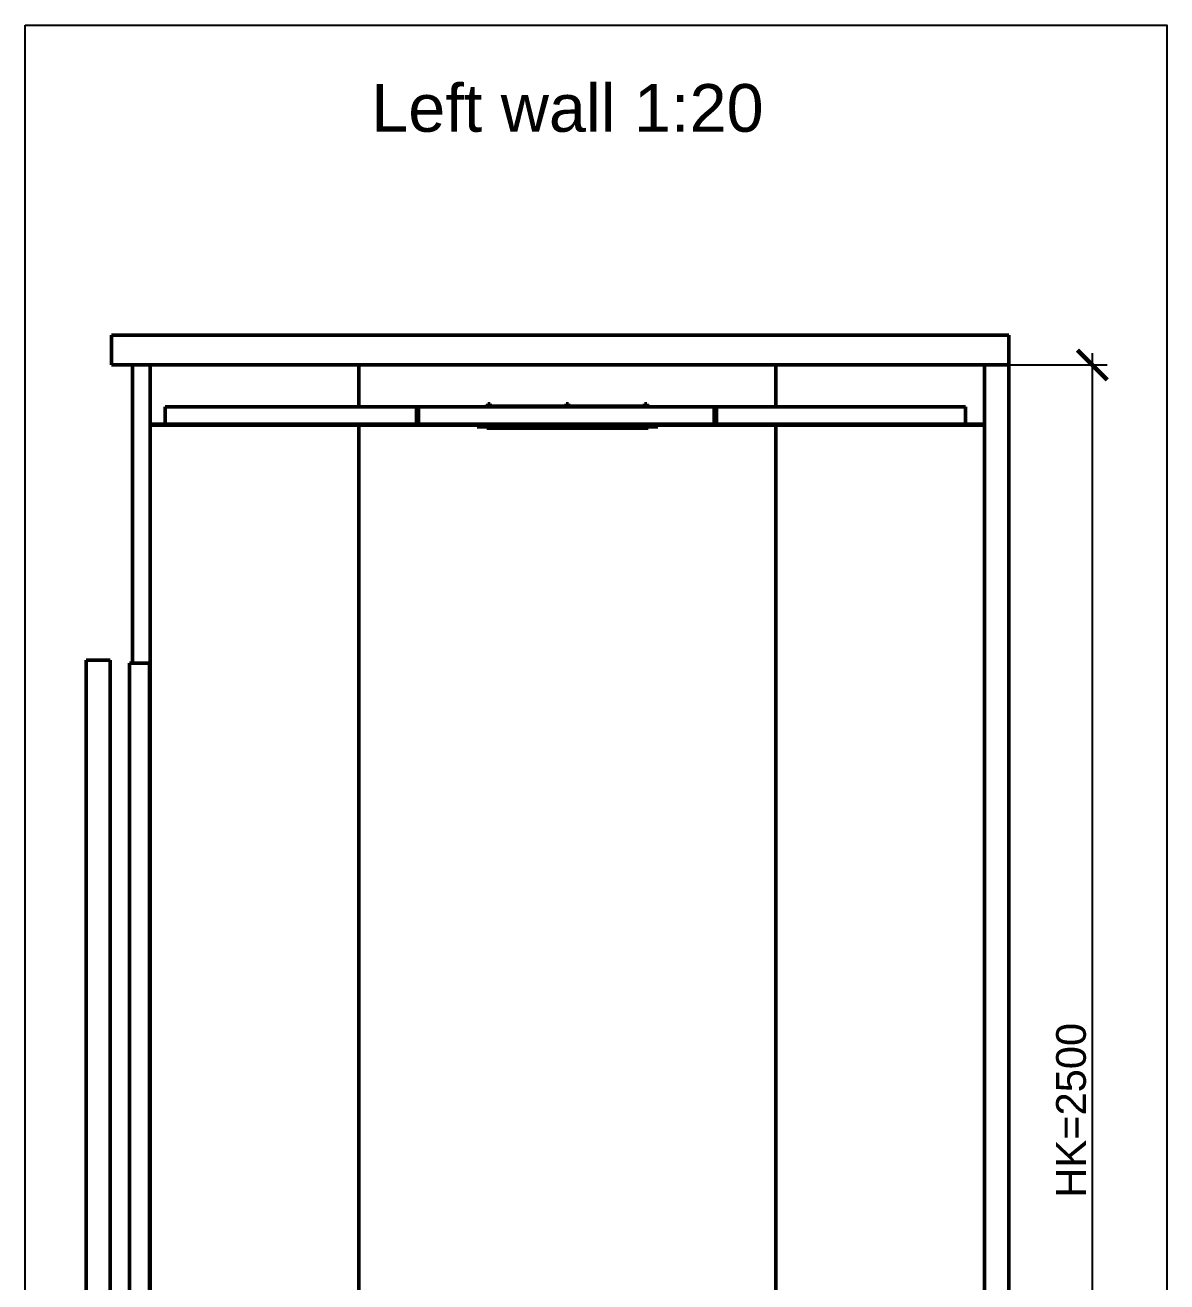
# Model space of a CAD drawing. Header units: millimetres. Extents: x -9546 to 173314, y -46180 to 27253.
# Drawn here: x 162432 to 164348, y -35345 to -33237 of the extents above; entities that cross this region are included whole.
import ezdxf

# ---------------------------------------------------------------- set-up
doc = ezdxf.new("R2010")
doc.units = ezdxf.units.MM
for name, color, linetype, lineweight in [('AM_0', 7, 'Continuous', 50), ('LDCar-AM_0', 7, 'Continuous', 50), ('LDCarFrame-AM_0', 7, 'Continuous', 50), ('LDShaft-AM_0', 7, 'Continuous', 50), ('LDShaft-AM_5', 3, 'Continuous', 25)]:
    doc.layers.add(name, color=color, linetype=linetype, lineweight=lineweight)
doc.layers.add('AM_VIEWS', color=1, linetype='Continuous', lineweight=25, plot=False)
doc.styles.add('LD', font='ARIALUNI.ttf')
doc.dimstyles.new('LIFT', dxfattribs={"dimtxt": 2.5, "dimasz": 2.5, "dimexe": 1.25, "dimexo": 0, "dimgap": 0.5, "dimtad": 1, "dimdec": 0, "dimzin": 1, "dimdsep": 46, "dimtxsty": 'LD', "dimblk": 'ARCHTICK', "dimcen": 0, "dimdle": 1, "dimclrd": 3, "dimclre": 3, "dimclrt": 4, "dimadec": 0, "dimazin": 0, "dimtp": 0.1, "dimtm": 0.1, "dimtfac": 0.71, "dimtdec": 0, "dimtix": 1, "dimtmove": 0, "dimatfit": 3, "dimfxl": 1, "dimtolj": 1, "dimarcsym": 0})

# ---------------------------------------------------------------- blocks, each defined once
blk = doc.blocks.new('LD_20260611094836_0000020A')
at = {"layer": 'LDCarFrame-AM_0'}
for p, q in [((741, 2679), (-765, 2679)), ((-765, 2679), (-765, 2629)), ((741, 2629), (741, 2679)), ((-765, 2629), (741, 2629)), ((700, 2530), (-700, 2530)), ((-700, 2530), (-700, 2528)), ((700, 2528), (700, 2530)), ((-700, 2528), (700, 2528)), ((741, 129), (-765, 129)), ((-765, 129), (-765, 95)), ((741, 95), (741, 129)), ((-765, 95), (741, 95)), ((741, 95), (-765, 95)), ((-765, 95), (-765, 15)), ((741, 15), (741, 95)), ((741, 15), (-765, 15)), ((-765, 15), (-765, 0)), ((-765, 15), (741, 15)), ((-765, 0), (741, 0)), ((741, 0), (741, 15))]:
    blk.add_line(p, q, dxfattribs=at)
blk = doc.blocks.new('LD_20260611094836_0000020D')
at = {"layer": 'AM_0'}
for p, q in [((0, 2500), (-30, 2500)), ((-30, 2500), (-30, 2000)), ((0, 2000), (0, 2500)), ((-1.5, 2000), (-35, 2000)), ((-35, 2000), (-35, 0)), ((-30, 2000), (0, 2000)), ((-1.5, 0), (-1.5, 2000)), ((0, 2000), (-1.5, 2000)), ((-1.5, 2000), (-1.5, 0)), ((0, 0), (0, 2000)), ((-35, 0), (-1.5, 0)), ((-1.5, 0), (0, 0))]:
    blk.add_line(p, q, dxfattribs=at)
blk = doc.blocks.new('LD_20260611094836_00000214')
at = {"layer": 'AM_0'}
for p, q in [((-250, -70), (-250, -99)), ((250, -70), (-250, -70)), ((250, -99), (250, -70))]:
    blk.add_line(p, q, dxfattribs=at)
blk = doc.blocks.new('LD_20260611094836_00000215')
at = {"layer": 'AM_0'}
blk.add_line((150.9, -9.1), (151, -9.1), dxfattribs=at)
blk = doc.blocks.new('LD_20260611094836_00000216')
at = {"layer": 'AM_0'}
for p, q in [((-137.5, 22.3), (-137.6, 22.2)), ((-137.6, 22.2), (-137.6, 22)), ((-137.4, 22.5), (-137.5, 22.3)), ((-137.3, 22.6), (-137.4, 22.5)), ((-137.1, 22.7), (-137.3, 22.6)), ((-137.3, 22.6), (-137.2, 22.6)), ((-137.2, 22.6), (-136.9, 22.6)), ((-137, 22.8), (-137.1, 22.7)), ((-136.8, 22.9), (-137, 22.8)), ((-136.9, 22.6), (-136.5, 22.6)), ((-136.6, 22.9), (-136.8, 22.9)), ((-136.5, 22.9), (-136.6, 22.9)), ((-136.3, 22.9), (-136.5, 22.9)), ((-136.5, 22.6), (-135.9, 22.6)), ((-135.9, 22.9), (-136.3, 22.9)), ((-135.9, 22.6), (-136, 22.5)), ((-136, 22.5), (-135.3, 22.5)), ((-135.3, 22.9), (-135.9, 22.9)), ((-134.6, 22.9), (-135.3, 22.9)), ((-135.3, 22.5), (-134.4, 22.5)), ((-133.7, 22.9), (-134.6, 22.9)), ((-134.4, 22.5), (-133.3, 22.5)), ((-132.7, 22.9), (-133.7, 22.9)), ((-133.5, 26.9), (-133.6, 22.9)), ((-133.6, 22.9), (-133.6, 22.9)), ((-133.6, 22.9), (-133.5, 22.9)), ((-133.4, 26.9), (-133.5, 26.9)), ((-133.5, 22.9), (-133.3, 22.9)), ((-133.3, 26.9), (-133.4, 26.9)), ((-133.3, 22.5), (-133.4, 22.3)), ((-133.4, 22.3), (-133.4, 22.2)), ((-132.4, 22), (-133.4, 22.2)), ((-133.2, 26.9), (-133.3, 26.9)), ((-133.3, 22.9), (-133.1, 22.9)), ((-133.3, 22.5), (-132.1, 22.5)), ((-133, 26.9), (-133.2, 26.9)), ((-133, 26.9), (-133.1, 22.9)), ((-133.1, 22.9), (-132.9, 22.9)), ((-132.8, 26.9), (-133, 26.9)), ((-132.9, 22.9), (-132.6, 22.9)), ((-132.5, 26.9), (-132.8, 26.9)), ((-131.6, 22.9), (-132.7, 22.9)), ((-132.6, 22.9), (-132.2, 22.9)), ((-132.2, 26.9), (-132.5, 26.9)), ((-131.8, 26.9), (-132.2, 26.9)), ((-132.2, 22.9), (-131.9, 22.9)), ((-132.1, 22.5), (-130.9, 22.5)), ((-131.9, 22.9), (-131.6, 22.9)), ((-131.5, 26.9), (-131.8, 26.9)), ((-131.6, 22.9), (-131.5, 22.9)), ((-130.4, 22.9), (-131.6, 22.9)), ((-131.2, 26.9), (-131.5, 26.9)), ((-131.5, 22.9), (-131.1, 22.9)), ((-130.8, 26.9), (-131.2, 26.9)), ((-131.1, 22.9), (-130.8, 22.9)), ((-130.9, 22.5), (-129.5, 22.5)), ((-130.5, 26.9), (-130.8, 26.9)), ((-130.8, 22.9), (-130.4, 22.9)), ((-130.2, 26.9), (-130.5, 26.9)), ((-130.4, 22.9), (-130.1, 22.9)), ((-129, 22.9), (-130.4, 22.9)), ((-130, 26.9), (-130.2, 26.9)), ((-130.1, 22.9), (-129.9, 22.9)), ((-129.9, 22.9), (-130, 26.9)), ((-129.8, 26.9), (-130, 26.9)), ((-129.9, 22.9), (-129.7, 22.9)), ((-129.7, 26.9), (-129.8, 26.9)), ((-129.6, 26.9), (-129.7, 26.9)), ((-129.7, 22.9), (-129.5, 22.9)), ((-129.5, 26.9), (-129.6, 26.9)), ((-129.4, 22.9), (-129.5, 26.9)), ((-129.5, 22.9), (-129.4, 22.9)), ((-129.5, 22.5), (-128, 22.5)), ((-129.4, 22.9), (-129.4, 22.9)), ((-127.6, 22.9), (-129, 22.9)), ((-127.9, 22.6), (-128, 22.5)), ((-127.9, 22.6), (-126.4, 22.6)), ((-126.1, 22.9), (-127.6, 22.9)), ((-126.4, 22.6), (-124.8, 22.6)), ((-124.6, 22.9), (-126.1, 22.9)), ((-124.8, 22.6), (-123.1, 22.6)), ((-123.1, 22.9), (-124.6, 22.9)), ((-123.1, 22.9), (-123.1, 22.9)), ((-121.5, 22.9), (-123.1, 22.9)), ((-123.1, 22.6), (-121.5, 22.6)), ((121.5, 22.9), (-121.5, 22.9)), ((121.5, 22.6), (-121.5, 22.6)), ((-2, 26.9), (-2.1, 22.9)), ((-2.1, 22.9), (-2.1, 22.9)), ((-2.1, 22.9), (-2, 22.9)), ((-1.9, 26.9), (-2, 26.9)), ((-2, 22.9), (-1.8, 22.9)), ((-1.8, 26.9), (-1.9, 26.9)), ((-1.7, 26.9), (-1.8, 26.9)), ((-1.8, 22.9), (-1.6, 22.9)), ((-1.5, 26.9), (-1.7, 26.9)), ((-1.5, 26.9), (-1.6, 22.9)), ((-1.6, 22.9), (-1.4, 22.9)), ((-1.3, 26.9), (-1.5, 26.9)), ((-1.4, 22.9), (-1.1, 22.9)), ((-1, 26.9), (-1.3, 26.9)), ((-1.1, 22.9), (-0.7, 22.9)), ((-0.7, 26.9), (-1, 26.9)), ((-0.3, 26.9), (-0.7, 26.9)), ((-0.7, 22.9), (-0.4, 22.9)), ((-0.4, 22.9), (0, 22.9)), ((0, 26.9), (-0.3, 26.9)), ((0.3, 26.9), (0, 26.9)), ((0, 22.9), (0.4, 22.9)), ((0.7, 26.9), (0.3, 26.9)), ((0.4, 22.9), (0.7, 22.9)), ((1, 26.9), (0.7, 26.9)), ((0.7, 22.9), (1.1, 22.9)), ((1.3, 26.9), (1, 26.9)), ((1.1, 22.9), (1.4, 22.9)), ((1.5, 26.9), (1.3, 26.9)), ((1.4, 22.9), (1.6, 22.9)), ((1.6, 22.9), (1.5, 26.9)), ((1.7, 26.9), (1.5, 26.9)), ((1.6, 22.9), (1.8, 22.9)), ((1.8, 26.9), (1.7, 26.9)), ((1.9, 26.9), (1.8, 26.9)), ((1.8, 22.9), (2, 22.9)), ((2, 26.9), (1.9, 26.9)), ((2.1, 22.9), (2, 26.9)), ((2, 22.9), (2.1, 22.9)), ((2.1, 22.9), (2.1, 22.9)), ((123.1, 22.9), (121.5, 22.9)), ((121.5, 22.6), (123.1, 22.6)), ((124.6, 22.9), (123.1, 22.9)), ((123.1, 22.6), (124.8, 22.6)), ((126.1, 22.9), (124.6, 22.9)), ((124.8, 22.6), (126.4, 22.6)), ((127.6, 22.9), (126.1, 22.9)), ((126.4, 22.6), (127.9, 22.6)), ((129, 22.9), (127.6, 22.9)), ((127.9, 22.6), (128, 22.5)), ((128, 22.5), (129.5, 22.5)), ((130.4, 22.9), (129, 22.9)), ((129.5, 26.9), (129.4, 22.9)), ((129.4, 22.9), (129.4, 22.9)), ((129.4, 22.9), (129.5, 22.9)), ((129.6, 26.9), (129.5, 26.9)), ((129.5, 22.9), (129.7, 22.9)), ((129.5, 22.5), (130.9, 22.5)), ((129.7, 26.9), (129.6, 26.9)), ((129.8, 26.9), (129.7, 26.9)), ((129.7, 22.9), (129.9, 22.9)), ((130, 26.9), (129.8, 26.9)), ((130, 26.9), (129.9, 22.9)), ((129.9, 22.9), (130.1, 22.9)), ((130.2, 26.9), (130, 26.9)), ((130.1, 22.9), (130.4, 22.9)), ((130.5, 26.9), (130.2, 26.9)), ((130.4, 22.9), (130.4, 22.9)), ((130.4, 22.9), (130.8, 22.9)), ((131.6, 22.9), (130.4, 22.9)), ((130.8, 26.9), (130.5, 26.9)), ((131.2, 26.9), (130.8, 26.9)), ((130.8, 22.9), (131.1, 22.9)), ((130.9, 22.5), (132.1, 22.5)), ((131.1, 22.9), (131.5, 22.9)), ((131.5, 26.9), (131.2, 26.9)), ((131.8, 26.9), (131.5, 26.9)), ((131.5, 22.9), (131.9, 22.9)), ((132.7, 22.9), (131.6, 22.9)), ((132.2, 26.9), (131.8, 26.9)), ((131.9, 22.9), (132.2, 22.9)), ((132.1, 22.5), (133.3, 22.5)), ((132.5, 26.9), (132.2, 26.9)), ((132.2, 22.9), (132.6, 22.9)), ((132.3, 22.2), (132.3, 22)), ((133.4, 22), (132.3, 22.2)), ((132.8, 26.9), (132.5, 26.9)), ((132.6, 22.9), (132.9, 22.9)), ((133.7, 22.9), (132.7, 22.9)), ((133, 26.9), (132.8, 26.9)), ((132.9, 22.9), (133.1, 22.9)), ((133.1, 22.9), (133, 26.9)), ((133.2, 26.9), (133, 26.9)), ((133.1, 22.9), (133.3, 22.9)), ((133.3, 26.9), (133.2, 26.9)), ((133.4, 26.9), (133.3, 26.9)), ((133.3, 22.9), (133.5, 22.9)), ((133.3, 22.5), (134.4, 22.5)), ((133.3, 22.5), (133.4, 22.3)), ((133.5, 26.9), (133.4, 26.9)), ((133.4, 22.3), (133.4, 22.2)), ((133.4, 22.2), (133.5, 22)), ((133.6, 22.9), (133.5, 26.9)), ((133.5, 22.9), (133.6, 22.9)), ((133.6, 22.9), (133.6, 22.9)), ((134.6, 22.9), (133.7, 22.9)), ((134.4, 22.5), (135.3, 22.5)), ((135.3, 22.9), (134.6, 22.9)), ((135.9, 22.9), (135.3, 22.9)), ((135.3, 22.5), (136, 22.5)), ((136.3, 22.9), (135.9, 22.9)), ((135.9, 22.6), (136.5, 22.6)), ((135.9, 22.6), (136, 22.5)), ((136.5, 22.9), (136.3, 22.9)), ((136.6, 22.9), (136.5, 22.9)), ((136.5, 22.6), (136.9, 22.6)), ((136.8, 22.9), (136.6, 22.9)), ((137, 22.8), (136.8, 22.9)), ((136.9, 22.6), (137.2, 22.6)), ((137.1, 22.7), (137, 22.8)), ((137.3, 22.6), (137.1, 22.7)), ((137.2, 22.6), (137.3, 22.6)), ((137.4, 22.5), (137.3, 22.6)), ((137.5, 22.3), (137.4, 22.5)), ((137.6, 22.2), (137.5, 22.3)), ((137.6, 22), (137.6, 22.2)), ((-151.4, -9.6), (-151.5, -11.6)), ((-151.5, -11.6), (-151.2, -11.6)), ((-151.4, -9), (-151.4, -9.1)), ((-151.4, -9.1), (-151.2, -9.1)), ((-151.3, -9.4), (-151.4, -9.5)), ((-151.4, -9.5), (-151.4, -9.6)), ((-151.2, -9.2), (-151.3, -9.3)), ((-151.3, -9.3), (-151, -9.3)), ((-151.3, -9.3), (-151.3, -9.4)), ((-151.1, -9.1), (-151.2, -9.2)), ((-151.2, -9.1), (-150.7, -9.1)), ((-151.2, -11.6), (-150.7, -11.6)), ((-151, -9.1), (-151.1, -9.1)), ((-150.9, -9.1), (-151, -9.1)), ((-151, -9.3), (-150.6, -9.3)), ((-150.7, -9.1), (-150.9, -9.1)), ((-150.2, -9.1), (-150.7, -9.1)), ((-150.7, -9.1), (-150, -9.1)), ((-150.7, -11.6), (-150, -11.6)), ((-149.9, -9.3), (-150.6, -9.3)), ((-149.5, -9.1), (-150.2, -9.1)), ((-150, -9.1), (-149, -9.1)), ((-150, -11.6), (-149.1, -11.6)), ((-148.9, -9.3), (-149.9, -9.3)), ((-148.6, -9.1), (-149.5, -9.1)), ((-149.1, -11.6), (-147.9, -11.6)), ((-149, -9.1), (-147.9, -9.1)), ((-147.8, -9.3), (-148.9, -9.3)), ((-147.4, -9.1), (-148.6, -9.1)), ((-147.9, -9.1), (-146.5, -9.1)), ((-147.9, -11.6), (-146.5, -11.6)), ((-146.4, -9.3), (-147.8, -9.3)), ((-146.1, -9.1), (-147.4, -9.1)), ((-146.5, -9.1), (-144.9, -9.1)), ((-146.5, -11.6), (-145, -11.6)), ((-144.8, -9.3), (-146.4, -9.3)), ((-144.5, -9.1), (-146.1, -9.1)), ((-145, -11.6), (-143.2, -11.6)), ((-144.9, -9.1), (-143.1, -9.1)), ((-143, -9.3), (-144.8, -9.3)), ((-142.8, -9.1), (-144.5, -9.1)), ((-143.2, -11.6), (-143.1, -9.6)), ((-143.2, -11.6), (-141.2, -11.6)), ((-143.1, -9.1), (-143.1, -9)), ((-143.1, -9.1), (-141.2, -9.1)), ((-143.1, -9.4), (-143, -9.3)), ((-143.1, -9.5), (-143.1, -9.4)), ((-143.1, -9.6), (-143.1, -9.5)), ((-141.1, -9.3), (-143, -9.3)), ((-140.9, -9.1), (-142.8, -9.1)), ((-141.2, -9.1), (-139.1, -9.1)), ((-141.2, -11.6), (-139.1, -11.6)), ((-139, -9.3), (-141.1, -9.3)), ((-138.8, -9.1), (-140.9, -9.1)), ((-139.1, -9.1), (-136.9, -9.1)), ((-139.1, -11.6), (-136.9, -11.6)), ((-136.8, -9.3), (-139, -9.3)), ((-136.6, -9.1), (-138.8, -9.1)), ((-136.9, -9.1), (-134.5, -9.1)), ((-136.9, -11.6), (-134.5, -11.6)), ((-136.8, -9.3), (-134.4, -9.3)), ((-134.2, -9.1), (-136.6, -9.1)), ((-135.3, -11.6), (-135.5, -11.6)), ((-135.5, -11.6), (-135.4, -13.4)), ((-135.4, -13.4), (-135.4, -13.5)), ((-135.4, -13.5), (-135.4, -13.6)), ((-135.4, -13.6), (-135.3, -13.7)), ((-135, -11.6), (-135.3, -11.6)), ((-135.3, -13.7), (-135.2, -13.8)), ((-135.1, -13.7), (-135.3, -13.7)), ((-135.2, -13.8), (-135.1, -13.9)), ((-134.8, -13.7), (-135.1, -13.7)), ((-135.1, -13.9), (-135, -13.9)), ((-134.5, -11.6), (-135, -11.6)), ((-135, -13.9), (-134.9, -13.9)), ((-134.9, -13.9), (-134.8, -13.9)), ((-134.3, -13.7), (-134.8, -13.7)), ((-134.8, -13.9), (-134.4, -13.9)), ((-134.5, -9.1), (-132, -9.1)), ((-133.9, -11.6), (-134.5, -11.6)), ((-134.5, -11.6), (-132, -11.6)), ((-134.4, -9.3), (-132, -9.3)), ((-134.4, -13.9), (-134, -13.9)), ((-133.7, -13.7), (-134.3, -13.7)), ((-131.8, -9.1), (-134.2, -9.1)), ((-134, -13.9), (-133.4, -13.9)), ((-133.1, -11.6), (-133.9, -11.6)), ((-132.9, -13.7), (-133.7, -13.7)), ((-133.4, -13.9), (-132.6, -13.9)), ((-132.2, -11.6), (-133.1, -11.6)), ((-132, -13.7), (-132.9, -13.7)), ((-132.6, -13.9), (-131.7, -13.9)), ((-131.1, -11.6), (-132.2, -11.6)), ((-132, -9.1), (-129.5, -9.1)), ((-132, -9.3), (-129.4, -9.3)), ((-132, -11.6), (-129.5, -11.6)), ((-131, -13.7), (-132, -13.7)), ((-129.3, -9.1), (-131.8, -9.1)), ((-131.7, -13.9), (-130.7, -13.9)), ((-130, -11.6), (-131.1, -11.6)), ((-131.1, -11.6), (-131.1, -13.4)), ((-131.1, -13.4), (-131.1, -13.5)), ((-131, -13.6), (-131.1, -13.5)), ((-131, -13.7), (-131, -13.6)), ((-129.9, -13.7), (-131, -13.7)), ((-130.7, -13.9), (-129.6, -13.9)), ((-128.7, -11.6), (-130, -11.6)), ((-128.6, -13.7), (-129.9, -13.7)), ((-129.6, -13.9), (-128.4, -13.9)), ((-129.5, -9.1), (-126.8, -9.1)), ((-129.5, -11.6), (-126.9, -11.6)), ((-129.4, -9.3), (-126.8, -9.3)), ((-126.7, -9.1), (-129.3, -9.1)), ((-127.4, -11.6), (-128.7, -11.6)), ((-127.3, -13.7), (-128.6, -13.7)), ((-128.4, -13.9), (-127.1, -13.9)), ((-126, -11.6), (-127.4, -11.6)), ((-125.9, -13.7), (-127.3, -13.7)), ((-127.1, -13.9), (-125.8, -13.9)), ((-126.9, -11.6), (-124.2, -11.6)), ((-126.8, -9.1), (-124.2, -9.1)), ((-126.8, -9.3), (-124.2, -9.3)), ((-124.1, -9.1), (-126.7, -9.1)), ((-124.5, -11.6), (-126, -11.6)), ((-124.5, -13.7), (-125.9, -13.7)), ((-125.8, -13.9), (-124.4, -13.9)), ((-123, -11.6), (-124.5, -11.6)), ((-123, -13.7), (-124.5, -13.7)), ((-124.4, -13.9), (-122.9, -13.9)), ((-124.2, -9.1), (-121.5, -9.1)), ((-124.2, -9.3), (-121.5, -9.3)), ((-124.2, -11.6), (-121.5, -11.6)), ((-121.5, -9.1), (-124.1, -9.1)), ((-121.5, -11.6), (-123, -11.6)), ((-121.5, -13.7), (-123, -13.7)), ((-122.9, -13.9), (-121.5, -13.9)), ((-113.1, -9.1), (-121.5, -9.1)), ((-121.5, -9.1), (-82.8, -9.1)), ((-121.5, -9.3), (-113.1, -9.3)), ((121.5, -11.6), (-121.5, -11.6)), ((-121.5, -11.6), (-113, -11.6)), ((-121.5, -13.7), (121.5, -13.7)), ((-121.5, -13.9), (121.5, -13.9)), ((-112.8, -9.1), (-113.1, -9.1)), ((-113.1, -9.3), (-112.7, -9.3)), ((-113, -11.6), (-112.6, -11.6)), ((-112.6, -9.1), (-112.8, -9.1)), ((-112.7, -9.3), (-112.4, -9.3)), ((-112.3, -9.1), (-112.6, -9.1)), ((-112.6, -11.6), (-112.3, -11.6)), ((-112.4, -9.3), (-112.1, -9.3)), ((-112.1, -9.1), (-112.3, -9.1)), ((-112.3, -11.6), (-112, -11.6)), ((-111.9, -9.1), (-112.1, -9.1)), ((-112.1, -9.3), (-111.9, -9.3)), ((-112, -11.6), (-111.7, -11.6)), ((-111.8, -9.1), (-111.9, -9.1)), ((-111.9, -9.3), (-111.6, -9.3)), ((-111.7, -9.1), (-111.8, -9.1)), ((-111.8, -9.6), (-111.8, -9.5)), ((-111.8, -9.5), (-111.5, -9.6)), ((-111.8, -9.6), (-111.7, -11.6)), ((-111.6, -9.1), (-111.7, -9.1)), ((-111.7, -11.6), (-111.5, -11.6)), ((-111.5, -9.1), (-111.6, -9.1)), ((-111.5, -9.1), (-111.6, -9.1)), ((-111.6, -9.1), (-111.6, -9.1)), ((-111.6, -9.3), (-111.4, -9.3)), ((-111.6, -9.3), (-111.6, -9.4)), ((-111.6, -9.4), (-111.5, -9.5)), ((-111.4, -9.1), (-111.5, -9.1)), ((-111.5, -9.1), (-111.5, -9.1)), ((-111.5, -9.1), (-111.5, -9.1)), ((-111.4, -9.1), (-111.5, -9.1)), ((-111.5, -9.1), (-111.4, -9.1)), ((-111.5, -9.6), (-111.5, -9.5)), ((-111.5, -11.6), (-111.3, -11.6)), ((-111.2, -9.1), (-111.4, -9.1)), ((-111.4, -9.1), (-111.4, -9.1)), ((-111.3, -9.2), (-111.4, -9.1)), ((-111.4, -9.1), (-111.4, -9.1)), ((-111.4, -9.1), (-111.3, -9.2)), ((-111.4, -9.3), (-111.3, -9.3)), ((-111.3, -9.2), (-111.3, -9.2)), ((-111.2, -9.3), (-111.3, -9.2)), ((-111.3, -9.2), (-111.3, -9.2)), ((-111.3, -9.2), (-111.2, -9.2)), ((-111.3, -9.3), (-111.2, -9.3)), ((-111.3, -11.6), (-111.1, -11.6)), ((-110.9, -9.1), (-111.2, -9.1)), ((-111.2, -9.3), (-111.2, -9.3)), ((-111.2, -9.3), (-111.2, -9.3)), ((-111.1, -9.4), (-111.2, -9.3)), ((-111.2, -9.3), (-111.2, -9.3)), ((-111.2, -9.3), (-111.1, -9.3)), ((-111.2, -9.3), (-111.2, -9.3)), ((-111.1, -9.3), (-111, -9.3)), ((-111.1, -9.4), (-111.1, -9.4)), ((-111.1, -9.6), (-111.1, -9.5)), ((-111.1, -9.5), (-111.1, -9.6)), ((-111, -11.6), (-111.1, -9.6)), ((-111.1, -9.6), (-111, -11.6)), ((-111.1, -11.6), (-111, -11.6)), ((-111, -9.3), (-110.8, -9.3)), ((-111, -11.6), (-111, -11.6)), ((-111, -11.6), (-111, -11.6)), ((-111, -11.6), (-110.8, -11.6)), ((-110.5, -9.1), (-110.9, -9.1)), ((-110.8, -9.3), (-110.5, -9.3)), ((-110.8, -11.6), (-110.6, -11.6)), ((-110.6, -11.6), (-110.4, -11.6)), ((-110, -9.1), (-110.5, -9.1)), ((-110.5, -9.3), (-110.2, -9.3)), ((-110.4, -11.6), (-110, -11.6)), ((-110.2, -9.3), (-109.8, -9.3)), ((-110.2, -9.3), (-110.1, -9.4)), ((-110.1, -9.4), (-110.1, -9.5)), ((-110.1, -9.5), (-110.1, -9.6)), ((-110.1, -9.6), (-109.6, -11.6)), ((-109.5, -9.1), (-110, -9.1)), ((-110, -11.6), (-109.6, -11.6)), ((-109.8, -9.3), (-109.3, -9.3)), ((-109.6, -11.6), (-109.2, -11.6)), ((-108.9, -9.1), (-109.5, -9.1)), ((-109.3, -9.3), (-108.8, -9.3)), ((-109.2, -11.6), (-108.7, -11.6)), ((-108.3, -9.1), (-108.9, -9.1)), ((-108.8, -9.3), (-108.2, -9.3)), ((-108.7, -11.6), (-108.1, -11.6)), ((-107.7, -9.1), (-108.3, -9.1)), ((-108.2, -9.3), (-107.7, -9.3)), ((-108.1, -11.6), (-107.6, -11.6)), ((-107.1, -9.1), (-107.7, -9.1)), ((-107.7, -9.3), (-107.1, -9.3)), ((-107.6, -11.6), (-107, -11.6)), ((-52.9, -9.1), (-107.1, -9.1)), ((-52.9, -9.3), (-107.1, -9.3)), ((-107, -11.6), (-53, -11.6)), ((-82.8, -9.1), (-82.7, -9.1)), ((-82.7, -9.1), (-82.6, -9.1)), ((-82.6, -9.1), (-82.5, -9.1)), ((-82.5, -9.1), (-82.5, -9)), ((-82.5, -9.1), (-82.4, -9.1)), ((-82.4, -9.1), (-82.4, -9.1)), ((-82.4, -9.1), (-82.3, -9.1)), ((-82.3, -9.1), (-82.3, -9)), ((-82.3, -9), (-82.3, -9.1)), ((-82.3, -9.1), (-82.3, -9.1)), ((-82.3, -9.1), (-82.3, -9.1)), ((-82.3, -9.1), (-82.3, -9.1)), ((-82.3, -9.1), (-82.2, -9.1)), ((-82.2, -9.1), (-82.2, -9.1)), ((-82.2, -9.1), (-82.1, -9.1)), ((-82.1, -9.1), (-82, -9.1)), ((-82, -9.1), (-81.9, -9.1)), ((-81.9, -9.1), (-81.8, -9.1)), ((-81.8, -9.1), (-81.7, -9.1)), ((-81.7, -9.1), (-81.7, -9)), ((-81.7, -9.1), (-81.6, -9.1)), ((-81.6, -9.1), (-81.4, -9.1)), ((-81.4, -9.1), (-81.3, -9.1)), ((-81.3, -9.1), (-81.1, -9.1)), ((-81.1, -9.1), (-80.9, -9.1)), ((-80.9, -9.1), (-80.7, -9.1)), ((-80.7, -9.1), (-80.6, -9.1)), ((-80.6, -9.1), (-80.4, -9.1)), ((-80.4, -9.1), (-80.2, -9.1)), ((-80.2, -9.1), (-80, -9.1)), ((-80, -9.1), (-79.8, -9.1)), ((-79.8, -9.1), (-79.6, -9.1)), ((-79.6, -9.1), (-79.4, -9.1)), ((-79.4, -9.1), (-79.3, -9.1)), ((-79.3, -9.1), (-79.1, -9.1)), ((-79.1, -9.1), (-78.9, -9.1)), ((-78.9, -9.1), (-78.7, -9.1)), ((-78.7, -9.1), (-78.6, -9.1)), ((-78.6, -9.1), (-78.4, -9.1)), ((-78.4, -9.1), (-78.3, -9.1)), ((-78.3, -9), (-78.3, -9.1)), ((-78.3, -9.1), (-78.2, -9.1)), ((-78.2, -9.1), (-78.1, -9.1)), ((-78.1, -9.1), (-78, -9.1)), ((-78, -9.1), (-77.9, -9.1)), ((-77.9, -9.1), (-77.8, -9.1)), ((-77.8, -9.1), (-77.8, -9.1)), ((-77.8, -9.1), (-77.7, -9.1)), ((-77.7, -9), (-77.7, -9.1)), ((-77.7, -9.1), (-77.7, -9.1)), ((-77.7, -9.1), (-77.7, -9.1)), ((-77.7, -9.1), (-77.7, -9.1)), ((-77.7, -9.1), (-77.6, -9.1)), ((-77.6, -9.1), (-77.6, -9.1)), ((-77.6, -9.1), (-77.5, -9.1)), ((-77.5, -9), (-77.5, -9.1)), ((-77.5, -9.1), (-77.4, -9.1)), ((-77.4, -9.1), (-77.3, -9.1)), ((-77.3, -9.1), (-77.2, -9.1)), ((-77.2, -9.1), (77.2, -9.1)), ((-53, -11.6), (-52.4, -11.6)), ((-52.3, -9.1), (-52.9, -9.1)), ((-52.9, -9.3), (-52.3, -9.3)), ((-52.4, -11.6), (-51.9, -11.6)), ((-51.7, -9.1), (-52.3, -9.1)), ((-52.3, -9.3), (-51.8, -9.3)), ((-51.9, -11.6), (-51.3, -11.6)), ((-51.8, -9.3), (-51.2, -9.3)), ((-51.1, -9.1), (-51.7, -9.1)), ((-51.3, -11.6), (-50.8, -11.6)), ((-51.2, -9.3), (-50.7, -9.3)), ((-50.5, -9.1), (-51.1, -9.1)), ((-50.8, -11.6), (-50.4, -11.6)), ((-50.7, -9.3), (-50.2, -9.3)), ((-50, -9.1), (-50.5, -9.1)), ((-50.4, -11.6), (-50.3, -9.6)), ((-50.4, -11.6), (-50, -11.6)), ((-50.2, -9.3), (-50.3, -9.4)), ((-50.3, -9.4), (-50.3, -9.5)), ((-50.3, -9.5), (-50.3, -9.6)), ((-50.2, -9.3), (-49.8, -9.3)), ((-49.5, -9.1), (-50, -9.1)), ((-50, -11.6), (-49.6, -11.6)), ((-49.8, -9.3), (-49.5, -9.3)), ((-49.6, -11.6), (-49.4, -11.6)), ((-49.1, -9.1), (-49.5, -9.1)), ((-49.5, -9.3), (-49.2, -9.3)), ((-49.4, -11.6), (-49.2, -11.6)), ((-49.2, -9.3), (-49, -9.3)), ((-49.2, -11.6), (-49, -11.6)), ((-48.8, -9.1), (-49.1, -9.1)), ((-49, -9.3), (-48.9, -9.3)), ((-49, -11.6), (-48.9, -9.6)), ((-48.9, -9.6), (-49, -11.6)), ((-49, -11.6), (-49, -11.6)), ((-49, -11.6), (-49, -11.6)), ((-49, -11.6), (-48.9, -11.6)), ((-48.9, -9.3), (-48.8, -9.3)), ((-48.9, -9.4), (-48.8, -9.3)), ((-48.9, -9.4), (-48.9, -9.4)), ((-48.9, -9.5), (-48.9, -9.4)), ((-48.9, -9.4), (-48.9, -9.4)), ((-48.9, -9.4), (-48.9, -9.5)), ((-48.9, -9.6), (-48.9, -9.5)), ((-48.9, -9.5), (-48.9, -9.6)), ((-48.9, -11.6), (-48.7, -11.6)), ((-48.6, -9.1), (-48.8, -9.1)), ((-48.8, -9.3), (-48.8, -9.3)), ((-48.8, -9.3), (-48.8, -9.3)), ((-48.8, -9.3), (-48.7, -9.3)), ((-48.7, -9.2), (-48.6, -9.1)), ((-48.6, -9.1), (-48.7, -9.2)), ((-48.7, -9.2), (-48.7, -9.2)), ((-48.7, -9.3), (-48.6, -9.3)), ((-48.7, -11.6), (-48.5, -11.6)), ((-48.5, -9.1), (-48.6, -9.1)), ((-48.6, -9.1), (-48.6, -9.1)), ((-48.6, -9.1), (-48.5, -9.1)), ((-48.5, -9.1), (-48.6, -9.1)), ((-48.6, -9.1), (-48.6, -9.1)), ((-48.6, -9.3), (-48.4, -9.3)), ((-48.4, -9.1), (-48.5, -9.1)), ((-48.5, -9.1), (-48.5, -9.1)), ((-48.5, -9.1), (-48.4, -9.1)), ((-48.4, -9.1), (-48.5, -9.1)), ((-48.5, -9.1), (-48.5, -9.1)), ((-48.4, -9.4), (-48.5, -9.5)), ((-48.5, -9.5), (-48.5, -9.6)), ((-48.5, -9.6), (-48.3, -11.6)), ((-48.5, -11.6), (-48.3, -11.6)), ((-48.3, -9.1), (-48.4, -9.1)), ((-48.4, -9.1), (-48.4, -9.1)), ((-48.4, -9.3), (-48.1, -9.3)), ((-48.4, -9.3), (-48.4, -9.4)), ((-48.2, -9.1), (-48.3, -9.1)), ((-48.3, -11.6), (-48, -11.6)), ((-48.1, -9.1), (-48.2, -9.1)), ((-47.9, -9.1), (-48.1, -9.1)), ((-48.1, -9.3), (-47.9, -9.3)), ((-48, -11.6), (-47.7, -11.6)), ((-47.7, -9.1), (-47.9, -9.1)), ((-47.9, -9.3), (-47.6, -9.3)), ((-47.4, -9.1), (-47.7, -9.1)), ((-47.7, -11.6), (-47.4, -11.6)), ((-47.6, -9.3), (-47.3, -9.3)), ((-47.2, -9.1), (-47.4, -9.1)), ((-47.4, -11.6), (-47, -11.6)), ((-47.3, -9.3), (-46.9, -9.3)), ((-46.9, -9.1), (-47.2, -9.1)), ((-47, -11.6), (47, -11.6)), ((46.9, -9.1), (-46.9, -9.1)), ((46.9, -9.3), (-46.9, -9.3)), ((47.2, -9.1), (46.9, -9.1)), ((46.9, -9.3), (47.3, -9.3)), ((47, -11.6), (47.4, -11.6)), ((47.4, -9.1), (47.2, -9.1)), ((47.3, -9.3), (47.6, -9.3)), ((47.7, -9.1), (47.4, -9.1)), ((47.4, -11.6), (47.7, -11.6)), ((47.6, -9.3), (47.9, -9.3)), ((47.9, -9.1), (47.7, -9.1)), ((47.7, -11.6), (48, -11.6)), ((48.1, -9.1), (47.9, -9.1)), ((47.9, -9.3), (48.1, -9.3)), ((48, -11.6), (48.3, -11.6)), ((48.2, -9.1), (48.1, -9.1)), ((48.1, -9.3), (48.4, -9.3)), ((48.3, -9.1), (48.2, -9.1)), ((48.2, -9.6), (48.2, -9.5)), ((48.2, -9.5), (48.5, -9.6)), ((48.2, -9.6), (48.3, -11.6)), ((48.4, -9.1), (48.3, -9.1)), ((48.3, -11.6), (48.5, -11.6)), ((48.5, -9.1), (48.4, -9.1)), ((48.4, -9.1), (48.5, -9.1)), ((48.5, -9.1), (48.4, -9.1)), ((48.4, -9.1), (48.4, -9.1)), ((48.4, -9.3), (48.6, -9.3)), ((48.4, -9.3), (48.4, -9.4)), ((48.4, -9.4), (48.5, -9.5)), ((48.6, -9.1), (48.5, -9.1)), ((48.5, -9.1), (48.5, -9.1)), ((48.5, -9.1), (48.5, -9.1)), ((48.6, -9.1), (48.5, -9.1)), ((48.5, -9.1), (48.6, -9.1)), ((48.5, -9.6), (48.5, -9.5)), ((48.5, -11.6), (48.7, -11.6)), ((48.8, -9.1), (48.6, -9.1)), ((48.6, -9.1), (48.6, -9.1)), ((48.7, -9.2), (48.6, -9.1)), ((48.6, -9.1), (48.6, -9.1)), ((48.6, -9.1), (48.7, -9.2)), ((48.6, -9.3), (48.7, -9.3)), ((48.7, -9.2), (48.7, -9.2)), ((48.8, -9.3), (48.7, -9.2)), ((48.7, -9.2), (48.7, -9.2)), ((48.7, -9.2), (48.8, -9.2)), ((48.7, -9.3), (48.8, -9.3)), ((48.7, -11.6), (48.9, -11.6)), ((49.1, -9.1), (48.8, -9.1)), ((48.8, -9.3), (48.8, -9.3)), ((48.8, -9.3), (48.8, -9.3)), ((48.9, -9.4), (48.8, -9.3)), ((48.8, -9.3), (48.8, -9.3)), ((48.8, -9.3), (48.9, -9.3)), ((48.8, -9.3), (48.9, -9.4)), ((48.9, -9.3), (49, -9.3)), ((48.9, -9.4), (48.9, -9.4)), ((48.9, -9.5), (48.9, -9.4)), ((48.9, -9.4), (48.9, -9.4)), ((48.9, -9.4), (48.9, -9.5)), ((48.9, -9.5), (48.9, -9.5)), ((48.9, -9.5), (48.9, -9.6)), ((49, -11.6), (48.9, -9.6)), ((48.9, -9.6), (49, -11.6)), ((48.9, -11.6), (49, -11.6)), ((49, -9.3), (49.2, -9.3)), ((49, -11.6), (49, -11.6)), ((49, -11.6), (49, -11.6)), ((49, -11.6), (49.2, -11.6)), ((49.5, -9.1), (49.1, -9.1)), ((49.2, -9.3), (49.5, -9.3)), ((49.2, -11.6), (49.4, -11.6)), ((49.4, -11.6), (49.6, -11.6)), ((50, -9.1), (49.5, -9.1)), ((49.5, -9.3), (49.8, -9.3)), ((49.6, -11.6), (50, -11.6)), ((49.8, -9.3), (50.2, -9.3)), ((49.9, -9.6), (50.3, -9.5)), ((49.9, -9.6), (50.4, -11.6)), ((50.5, -9.1), (50, -9.1)), ((50, -11.6), (50.4, -11.6)), ((50.2, -9.3), (50.7, -9.3)), ((50.2, -9.3), (50.3, -9.4)), ((50.3, -9.4), (50.3, -9.5)), ((50.4, -11.6), (50.8, -11.6)), ((51.1, -9.1), (50.5, -9.1)), ((50.7, -9.3), (51.2, -9.3)), ((50.8, -11.6), (51.3, -11.6)), ((51.7, -9.1), (51.1, -9.1)), ((51.2, -9.3), (51.8, -9.3)), ((51.3, -11.6), (51.9, -11.6)), ((52.3, -9.1), (51.7, -9.1)), ((51.8, -9.3), (52.3, -9.3)), ((51.9, -11.6), (52.4, -11.6)), ((52.9, -9.1), (52.3, -9.1)), ((52.3, -9.3), (52.9, -9.3)), ((52.4, -11.6), (53, -11.6)), ((107.1, -9.1), (52.9, -9.1)), ((52.9, -9.3), (107.1, -9.3)), ((53, -11.6), (107, -11.6)), ((77.2, -9.1), (77.3, -9.1)), ((77.3, -9.1), (77.4, -9.1)), ((77.4, -9.1), (77.5, -9.1)), ((77.5, -9.1), (77.5, -9)), ((77.5, -9.1), (77.6, -9.1)), ((77.6, -9.1), (77.6, -9.1)), ((77.6, -9.1), (77.7, -9.1)), ((77.7, -9.1), (77.7, -9)), ((77.7, -9), (77.7, -9.1)), ((77.7, -9.1), (77.7, -9.1)), ((77.7, -9.1), (77.7, -9.1)), ((77.7, -9.1), (77.7, -9.1)), ((77.7, -9.1), (77.8, -9.1)), ((77.8, -9.1), (77.8, -9.1)), ((77.8, -9.1), (77.9, -9.1)), ((77.9, -9.1), (78, -9.1)), ((78, -9.1), (78.1, -9.1)), ((78.1, -9.1), (78.2, -9.1)), ((78.2, -9.1), (78.3, -9.1)), ((78.3, -9.1), (78.3, -9)), ((78.3, -9.1), (78.4, -9.1)), ((78.4, -9.1), (78.6, -9.1)), ((78.6, -9.1), (78.7, -9.1)), ((78.7, -9.1), (78.9, -9.1)), ((78.9, -9.1), (79.1, -9.1)), ((79.1, -9.1), (79.3, -9.1)), ((79.3, -9.1), (79.4, -9.1)), ((79.4, -9.1), (79.6, -9.1)), ((79.6, -9.1), (79.8, -9.1)), ((79.8, -9.1), (80, -9.1)), ((80, -9.1), (80.2, -9.1)), ((80.2, -9.1), (80.4, -9.1)), ((80.4, -9.1), (80.6, -9.1)), ((80.6, -9.1), (80.7, -9.1)), ((80.7, -9.1), (80.9, -9.1)), ((80.9, -9.1), (81.1, -9.1)), ((81.1, -9.1), (81.3, -9.1)), ((81.3, -9.1), (81.4, -9.1)), ((81.4, -9.1), (81.6, -9.1)), ((81.6, -9.1), (81.7, -9.1)), ((81.7, -9), (81.7, -9.1)), ((81.7, -9.1), (81.8, -9.1)), ((81.8, -9.1), (81.9, -9.1)), ((81.9, -9.1), (82, -9.1)), ((82, -9.1), (82.1, -9.1)), ((82.1, -9.1), (82.2, -9.1)), ((82.2, -9.1), (82.2, -9.1)), ((82.2, -9.1), (82.3, -9.1)), ((82.3, -9), (82.3, -9.1)), ((82.3, -9.1), (82.3, -9.1)), ((82.3, -9.1), (82.3, -9.1)), ((82.3, -9.1), (82.3, -9.1)), ((82.3, -9.1), (82.4, -9.1)), ((82.4, -9.1), (82.4, -9.1)), ((82.4, -9.1), (82.5, -9.1)), ((82.5, -9), (82.5, -9.1)), ((82.5, -9.1), (82.6, -9.1)), ((82.6, -9.1), (82.7, -9.1)), ((82.7, -9.1), (82.8, -9.1)), ((82.8, -9.1), (121.5, -9.1)), ((107, -11.6), (107.6, -11.6)), ((107.7, -9.1), (107.1, -9.1)), ((107.1, -9.3), (107.7, -9.3)), ((107.6, -11.6), (108.1, -11.6)), ((108.3, -9.1), (107.7, -9.1)), ((107.7, -9.3), (108.2, -9.3)), ((108.1, -11.6), (108.7, -11.6)), ((108.2, -9.3), (108.8, -9.3)), ((108.9, -9.1), (108.3, -9.1)), ((108.7, -11.6), (109.2, -11.6)), ((108.8, -9.3), (109.3, -9.3)), ((109.5, -9.1), (108.9, -9.1)), ((109.2, -11.6), (109.6, -11.6)), ((109.3, -9.3), (109.8, -9.3)), ((110, -9.1), (109.5, -9.1)), ((109.6, -11.6), (109.7, -9.6)), ((109.6, -11.6), (110, -11.6)), ((109.7, -9.6), (110.1, -9.5)), ((109.8, -9.3), (110.2, -9.3)), ((110.5, -9.1), (110, -9.1)), ((110, -11.6), (110.4, -11.6)), ((110.2, -9.3), (110.1, -9.4)), ((110.1, -9.4), (110.1, -9.5)), ((110.2, -9.3), (110.5, -9.3)), ((110.4, -11.6), (110.6, -11.6)), ((110.9, -9.1), (110.5, -9.1)), ((110.5, -9.3), (110.8, -9.3)), ((110.6, -11.6), (110.8, -11.6)), ((110.8, -9.3), (111, -9.3)), ((110.8, -11.6), (111, -11.6)), ((111.2, -9.1), (110.9, -9.1)), ((111, -9.3), (111.1, -9.3)), ((111, -11.6), (111.1, -9.6)), ((111.1, -9.6), (111, -11.6)), ((111, -11.6), (111, -11.6)), ((111, -11.6), (111, -11.6)), ((111, -11.6), (111.1, -11.6)), ((111.1, -9.3), (111.2, -9.3)), ((111.2, -9.3), (111.1, -9.4)), ((111.1, -9.4), (111.1, -9.4)), ((111.1, -9.6), (111.1, -9.5)), ((111.1, -9.5), (111.1, -9.6)), ((111.1, -11.6), (111.3, -11.6)), ((111.4, -9.1), (111.2, -9.1)), ((111.2, -9.3), (111.3, -9.2)), ((111.3, -9.2), (111.2, -9.3)), ((111.2, -9.3), (111.2, -9.3)), ((111.2, -9.3), (111.2, -9.3)), ((111.2, -9.3), (111.2, -9.3)), ((111.2, -9.3), (111.2, -9.3)), ((111.2, -9.3), (111.3, -9.3)), ((111.3, -9.2), (111.4, -9.1)), ((111.4, -9.1), (111.3, -9.2)), ((111.3, -9.2), (111.3, -9.2)), ((111.3, -9.2), (111.3, -9.2)), ((111.3, -9.3), (111.4, -9.3)), ((111.3, -11.6), (111.5, -11.6)), ((111.5, -9.1), (111.4, -9.1)), ((111.4, -9.1), (111.4, -9.1)), ((111.4, -9.1), (111.5, -9.1)), ((111.5, -9.1), (111.4, -9.1)), ((111.4, -9.1), (111.4, -9.1)), ((111.4, -9.3), (111.6, -9.3)), ((111.6, -9.1), (111.5, -9.1)), ((111.5, -9.1), (111.5, -9.1)), ((111.6, -9.1), (111.5, -9.1)), ((111.5, -9.1), (111.5, -9.1)), ((111.6, -9.4), (111.5, -9.5)), ((111.5, -9.6), (111.5, -9.5)), ((111.7, -11.6), (111.5, -9.6)), ((111.5, -11.6), (111.7, -11.6)), ((111.7, -9.1), (111.6, -9.1)), ((111.6, -9.1), (111.6, -9.1)), ((111.6, -9.3), (111.9, -9.3)), ((111.6, -9.3), (111.6, -9.4)), ((111.8, -9.1), (111.7, -9.1)), ((111.7, -11.6), (112, -11.6)), ((111.9, -9.1), (111.8, -9.1)), ((112.1, -9.1), (111.9, -9.1)), ((111.9, -9.3), (112.1, -9.3)), ((112, -11.6), (112.3, -11.6)), ((112.3, -9.1), (112.1, -9.1)), ((112.1, -9.3), (112.4, -9.3)), ((112.6, -9.1), (112.3, -9.1)), ((112.3, -11.6), (112.6, -11.6)), ((112.4, -9.3), (112.7, -9.3)), ((112.8, -9.1), (112.6, -9.1)), ((112.6, -11.6), (113, -11.6)), ((112.7, -9.3), (113.1, -9.3)), ((113.1, -9.1), (112.8, -9.1)), ((113, -11.6), (121.5, -11.6)), ((121.5, -9.1), (113.1, -9.1)), ((121.5, -9.3), (113.1, -9.3)), ((124.1, -9.1), (121.5, -9.1)), ((121.5, -9.1), (124.2, -9.1)), ((121.5, -9.3), (124.2, -9.3)), ((123, -11.6), (121.5, -11.6)), ((121.5, -11.6), (124.2, -11.6)), ((123, -13.7), (121.5, -13.7)), ((121.5, -13.9), (122.9, -13.9)), ((122.9, -13.9), (124.4, -13.9)), ((124.5, -11.6), (123, -11.6)), ((123, -13.7), (124.5, -13.7)), ((126.7, -9.1), (124.1, -9.1)), ((124.2, -9.1), (126.8, -9.1)), ((124.2, -9.3), (126.8, -9.3)), ((124.2, -11.6), (126.9, -11.6)), ((124.4, -13.9), (125.8, -13.9)), ((126, -11.6), (124.5, -11.6)), ((124.5, -13.7), (125.9, -13.7)), ((125.8, -13.9), (127.1, -13.9)), ((125.9, -13.7), (127.3, -13.7)), ((127.4, -11.6), (126, -11.6)), ((129.3, -9.1), (126.7, -9.1)), ((126.8, -9.1), (129.5, -9.1)), ((126.8, -9.3), (129.4, -9.3)), ((126.9, -11.6), (129.5, -11.6)), ((127.1, -13.9), (128.4, -13.9)), ((127.3, -13.7), (128.6, -13.7)), ((128.7, -11.6), (127.4, -11.6)), ((128.4, -13.9), (129.6, -13.9)), ((128.6, -13.7), (129.9, -13.7)), ((130, -11.6), (128.7, -11.6)), ((131.8, -9.1), (129.3, -9.1)), ((129.4, -9.3), (132, -9.3)), ((129.5, -9.1), (132, -9.1)), ((129.5, -11.6), (132, -11.6)), ((129.6, -13.9), (130.7, -13.9)), ((129.9, -13.7), (131, -13.7)), ((131.1, -11.6), (130, -11.6)), ((130.7, -13.9), (131.7, -13.9)), ((131.1, -13.5), (131, -13.6)), ((131, -13.6), (131, -13.7)), ((131, -13.7), (132, -13.7)), ((132.2, -11.6), (131.1, -11.6)), ((131.1, -11.6), (131.1, -13.4)), ((131.1, -13.4), (131.1, -13.5)), ((131.7, -13.9), (132.6, -13.9)), ((134.2, -9.1), (131.8, -9.1)), ((132, -9.1), (134.5, -9.1)), ((132, -9.3), (134.4, -9.3)), ((132, -11.6), (134.5, -11.6)), ((132, -13.7), (132.9, -13.7)), ((133.1, -11.6), (132.2, -11.6)), ((132.6, -13.9), (133.4, -13.9)), ((132.9, -13.7), (133.7, -13.7)), ((133.9, -11.6), (133.1, -11.6)), ((133.4, -13.9), (134, -13.9)), ((133.7, -13.7), (134.3, -13.7)), ((134.5, -11.6), (133.9, -11.6)), ((134, -13.9), (134.4, -13.9)), ((136.6, -9.1), (134.2, -9.1)), ((134.3, -13.7), (134.8, -13.7)), ((134.4, -9.3), (136.8, -9.3)), ((134.4, -13.9), (134.8, -13.9)), ((134.5, -9.1), (136.9, -9.1)), ((135, -11.6), (134.5, -11.6)), ((134.5, -11.6), (136.9, -11.6)), ((135.1, -13.7), (134.8, -13.7)), ((134.8, -13.9), (134.9, -13.9)), ((134.9, -13.9), (135, -13.9)), ((135.3, -11.6), (135, -11.6)), ((135, -13.9), (135.1, -13.9)), ((135.3, -13.7), (135.1, -13.7)), ((135.1, -13.9), (135.2, -13.8)), ((135.2, -13.8), (135.3, -13.7)), ((135.5, -11.6), (135.3, -11.6)), ((135.3, -13.7), (135.4, -13.6)), ((135.4, -13.4), (135.5, -11.6)), ((135.4, -13.5), (135.4, -13.4)), ((135.4, -13.6), (135.4, -13.5)), ((138.8, -9.1), (136.6, -9.1)), ((136.8, -9.3), (139, -9.3)), ((136.9, -9.1), (139.1, -9.1)), ((136.9, -11.6), (139.1, -11.6)), ((140.9, -9.1), (138.8, -9.1)), ((139, -9.3), (141.1, -9.3)), ((139.1, -9.1), (141.2, -9.1)), ((139.1, -11.6), (141.2, -11.6)), ((142.8, -9.1), (140.9, -9.1)), ((141.1, -9.3), (143, -9.3)), ((141.2, -9.1), (143.1, -9.1)), ((141.2, -11.6), (143.2, -11.6)), ((144.5, -9.1), (142.8, -9.1)), ((143, -9.3), (144.8, -9.3)), ((143, -9.3), (143.1, -9.4)), ((143.1, -9), (143.1, -9.1)), ((143.1, -9.1), (144.9, -9.1)), ((143.1, -9.4), (143.1, -9.5)), ((143.1, -9.5), (143.1, -9.6)), ((143.1, -9.6), (143.2, -11.6)), ((143.2, -11.6), (145, -11.6)), ((146.1, -9.1), (144.5, -9.1)), ((144.8, -9.3), (146.4, -9.3)), ((144.9, -9.1), (146.5, -9.1)), ((145, -11.6), (146.5, -11.6)), ((147.4, -9.1), (146.1, -9.1)), ((146.4, -9.3), (147.8, -9.3)), ((146.5, -9.1), (147.9, -9.1)), ((146.5, -11.6), (147.9, -11.6)), ((148.6, -9.1), (147.4, -9.1)), ((147.8, -9.3), (148.9, -9.3)), ((147.9, -9.1), (149, -9.1)), ((147.9, -11.6), (149.1, -11.6)), ((149.5, -9.1), (148.6, -9.1)), ((148.9, -9.3), (149.9, -9.3)), ((149, -9.1), (150, -9.1)), ((149.1, -11.6), (150, -11.6)), ((150.2, -9.1), (149.5, -9.1)), ((149.9, -9.3), (150.6, -9.3)), ((150, -9.1), (150.7, -9.1)), ((150, -11.6), (150.7, -11.6)), ((150.7, -9.1), (150.2, -9.1)), ((150.6, -9.3), (151, -9.3)), ((150.9, -9.1), (150.7, -9.1)), ((150.7, -9.1), (151.2, -9.1)), ((150.7, -11.6), (151.2, -11.6)), ((150.9, -9.1), (151, -9.1)), ((151, -9.1), (150.9, -9.1)), ((151.1, -9.1), (151, -9.1)), ((151, -9.3), (151.3, -9.3)), ((151.2, -9.2), (151.1, -9.1)), ((151.2, -9.1), (151.4, -9.1)), ((151.3, -9.3), (151.2, -9.2)), ((151.2, -11.6), (151.5, -11.6)), ((151.3, -9.4), (151.3, -9.3)), ((151.4, -9.5), (151.3, -9.4)), ((151.4, -9.1), (151.4, -9)), ((151.4, -9.6), (151.4, -9.5)), ((151.5, -11.6), (151.4, -9.6))]:
    blk.add_line(p, q, dxfattribs=at)
blk = doc.blocks.new('LD_20260611094836_00000217')
at = {"layer": 'AM_0'}
for p, q in [((25, -70), (25, -99)), ((446.5, -70), (25, -70)), ((450, -70), (446.5, -70)), ((446.5, -99), (446.5, -70)), ((946.5, -70), (946.5, -99)), ((1368, -70), (946.5, -70)), ((1368, -99), (1368, -70))]:
    blk.add_line(p, q, dxfattribs=at)
blk = doc.blocks.new('LD_20260611094836_0000021B')
at = {"layer": 'AM_0'}
for p, q in [((41, 2500), (0, 2500)), ((0, 2500), (0, 58)), ((41, 58), (41, 2500)), ((0, 58), (41, 58))]:
    blk.add_line(p, q, dxfattribs=at)
blk = doc.blocks.new('LD_20260611094836_00000221')
at = {"layer": 'AM_0'}
for p, q in [((175, 2500), (-175, 2500)), ((-175, 2500), (-175, 2430)), ((175, 2401), (175, 2500)), ((-175, 2399), (-175, 58)), ((175, 913.5), (175, 2399)), ((175, 58), (175, 886.5)), ((-175, 58), (175, 58))]:
    blk.add_line(p, q, dxfattribs=at)
blk = doc.blocks.new('LD_20260611094836_00000222')
at = {"layer": 'AM_0'}
for p, q in [((350, 2500), (-350, 2500)), ((-350, 2500), (-350, 2430)), ((350, 2430), (350, 2500)), ((-350, 2399), (-350, 58)), ((350, 58), (350, 2399)), ((-350, 58), (350, 58))]:
    blk.add_line(p, q, dxfattribs=at)
blk = doc.blocks.new('LD_20260611094836_00000223')
at = {"layer": 'AM_0'}
for p, q in [((175, 2500), (-175, 2500)), ((-175, 2500), (-175, 2401)), ((175, 2430), (175, 2500)), ((-175, 2399), (-175, 58)), ((175, 58), (175, 2399)), ((-175, 58), (175, 58))]:
    blk.add_line(p, q, dxfattribs=at)
blk = doc.blocks.new('LD_20260611094836_00000224')
at = {"layer": 'LDCar-AM_0'}
for p, q in [((2.5, 2005), (2.5, 5)), ((42.5, 2005), (2.5, 2005)), ((42.5, 5), (42.5, 2005)), ((0, 0), (0, -30)), ((45, 0), (0, 0)), ((2.5, 5), (42.5, 5)), ((45, -30), (45, 0)), ((0, -30), (45, -30)), ((0, -30), (0, -735)), ((3, -30), (0, -30)), ((3, -735), (3, -30)), ((0, -735), (3, -735)), ((2.8, -734.2), (0.2, -735.8)), ((0.2, -735.8), (30.2, -785.8)), ((32.8, -784.2), (2.8, -734.2)), ((30.2, -785.8), (32.8, -784.2))]:
    blk.add_line(p, q, dxfattribs=at)
blk = doc.blocks.new('_ArchTick')
at = {"color": 0, "linetype": 'ByBlock', "const_width": 0.15}
blk.add_lwpolyline([(-0.5, -0.5), (0.5, 0.5)], dxfattribs=at)
blk = doc.blocks.new('*D2609')
at = {"layer": 'Defpoints', "color": 0, "transparency": 16777216}
for p in [(163342.2, -33807.3), (164223.2, -33807.3), (163342.2, -36307.3)]:
    blk.add_point(p, dxfattribs=at)
at = {"layer": 'LDShaft-AM_5', "color": 3, "lineweight": -2, "transparency": 16777216}
for p, q in [((164223.2, -36327.3), (164223.2, -33787.3)), ((163342.2, -33807.3), (164248.2, -33807.3)), ((163342.2, -36307.3), (164248.2, -36307.3))]:
    blk.add_line(p, q, dxfattribs=at)
at = {"layer": 'LDShaft-AM_5', "color": 3, "lineweight": -2, "transparency": 16777216, "xscale": 50, "yscale": 50, "zscale": 50}
for p, rotation in [((164223.2, -33807.3), 90), ((164223.2, -36307.3), 270)]:
    blk.add_blockref('_ArchTick', p, dxfattribs=dict(at, rotation=rotation))
at = {"layer": 'LDShaft-AM_5', "color": 4, "transparency": 16777216, "insert": (164187.6, -35057.3), "char_height": 50, "attachment_point": 5, "rotation": 90, "style": 'LD'}
blk.add_mtext('\\A1;HK=2500', dxfattribs=at)

msp = doc.modelspace()

# ---------------------------------------------------------------- linework, layer by layer
at = {"layer": 'AM_VIEWS'}
msp.add_lwpolyline([(162432.2, -33237.3), (164348.2, -33237.3), (164348.2, -37458.1), (162432.2, -37458.1)], close=True, dxfattribs=at)

# ---------------------------------------------------------------- block references
for name, p in [('LD_20260611094836_0000020A', (163342.2, -36436.3)), ('LD_20260611094836_0000020D', (162642.2, -36307.3)), ('LD_20260611094836_00000223', (162817.2, -36307.3)), ('LD_20260611094836_00000222', (163342.2, -36307.3)), ('LD_20260611094836_00000221', (163867.2, -36307.3)), ('LD_20260611094836_0000021B', (164042.2, -36307.3)), ('LD_20260611094836_00000217', (162642.2, -33807.3)), ('LD_20260611094836_00000214', (163342.2, -33807.3)), ('LD_20260611094836_00000216', (163342.2, -33899.3)), ('LD_20260611094836_00000215', (163342.2, -33899.3)), ('LD_20260611094836_00000224', (162532.2, -36307.3))]:
    msp.add_blockref(name, p)

# ---------------------------------------------------------------- texts
at = {"layer": 'LDShaft-AM_0', "insert": (163342.2, -33417.3), "char_height": 80, "attachment_point": 8, "style": 'LD'}
msp.add_mtext('\\fArial Unicode MS|b0|i0;\\l\\C256;Left wall 1:20', dxfattribs=at)

# ---------------------------------------------------------------- dimensions: what is measured, and where the dimension line sits
at = {"layer": 'LDShaft-AM_5'}
dim = msp.add_linear_dim(base=(164223.2, -33807.3), p1=(163342.2, -36307.3), p2=(163342.2, -33807.3), angle=90, text='HK=<>', dimstyle='LIFT', override={"dimscale": 20, "dimtix": 1}, dxfattribs=at)
dim.commit()
dim.dimension.update_dxf_attribs({"geometry": '*D2609', "text_midpoint": (164187.6, -35057.3)})

doc.saveas('drawing.dxf')
